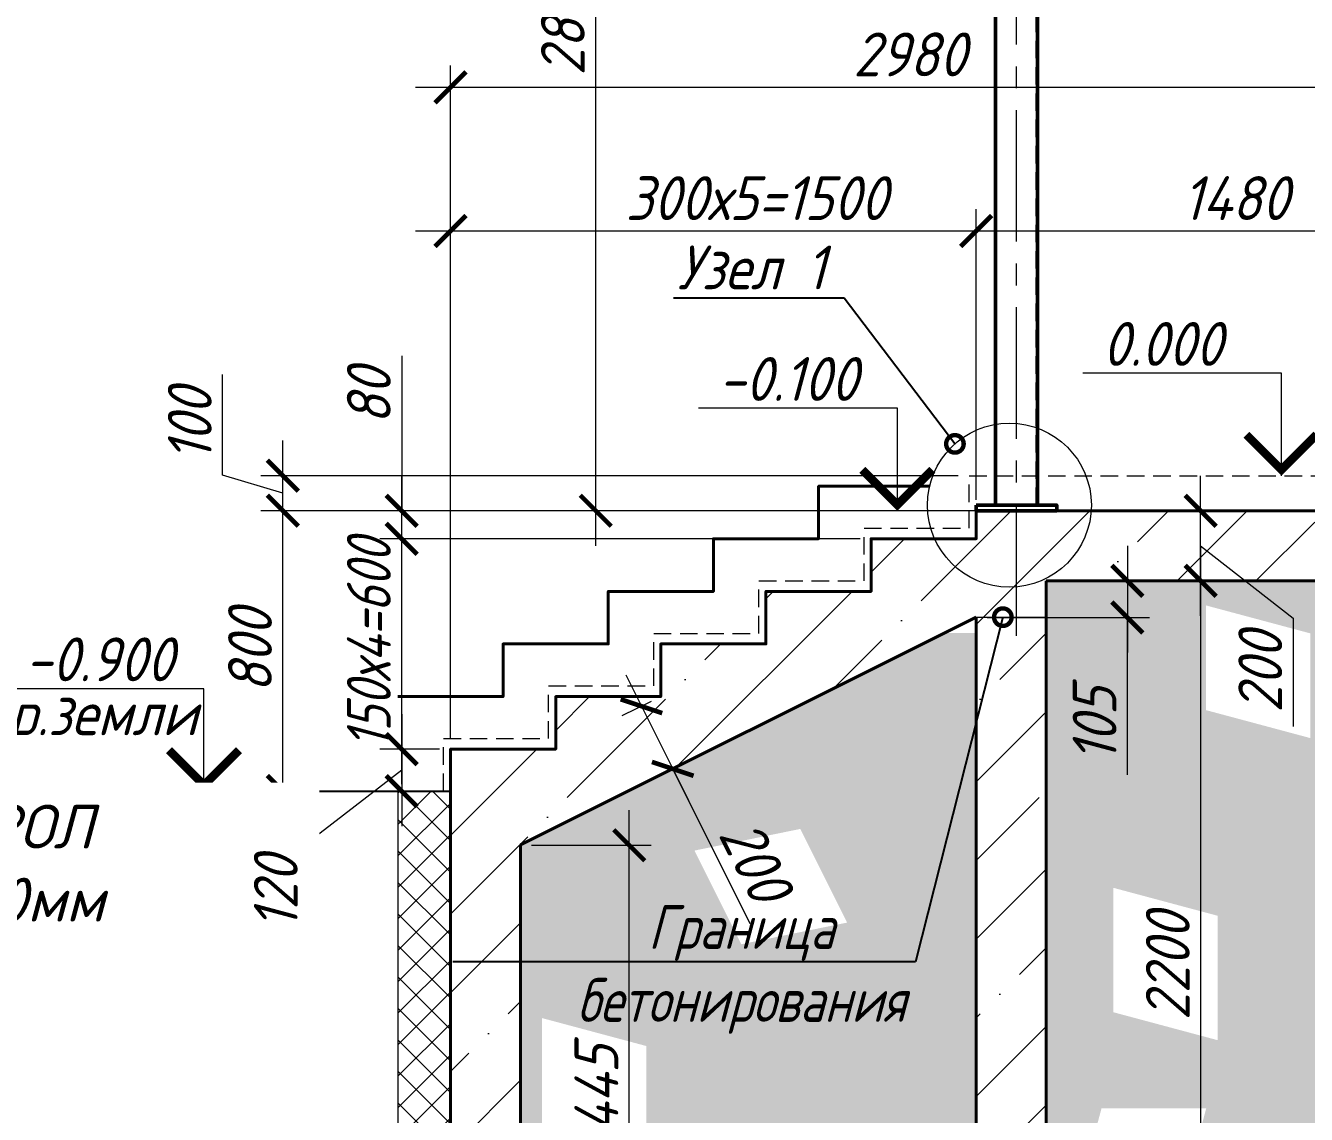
# Model space of a CAD drawing. Header units: millimetres. Extents: x 504091 to 2165846, y 135022 to 442887.
# Drawn here: x 877734 to 881389, y 253125 to 256232 of the extents above; entities that cross this region are included whole.
import ezdxf
from ezdxf import colors
from ezdxf.entities.mleader import LeaderData, LeaderLine
from ezdxf.math import Vec2, Vec3

# ---------------------------------------------------------------- set-up
doc = ezdxf.new("R2010")
doc.units = ezdxf.units.MM
for name, pattern in [('( Dashed )', [0.75, 0.5, -0.25]), ('CENTER2', [1.125, 0.75, -0.125, 0.125, -0.125]), ('X-OLP-WSS.OCOG$0$Zig-a-zig-ah', [0]), ('осеваяX2', [4, 2.5, -0.5, 0.5, -0.5])]:
    doc.linetypes.add(name, pattern=pattern)
doc.layers.get('Defpoints').update_dxf_attribs({"color": 255})
for name, color, linetype in [('PS_Выноски', 7, 'Continuous'), ('SGRAND', 7, 'Continuous'), ('металл', 124, 'Continuous')]:
    doc.layers.add(name, color=color, linetype=linetype)
for name, color, linetype, lineweight in [('Лестницы', 7, 'Continuous', 18), ('Монолит тонкий', 204, 'Continuous', 9), ('Оси', 165, 'осеваяX2', 13), ('Размер', 7, 'Continuous', 13), ('размеры', 7, 'Continuous', 9), ('Размеры КР', 164, 'Continuous', 9)]:
    doc.layers.add(name, color=color, linetype=linetype, lineweight=lineweight)
doc.styles.add('GOST 2.304_new', font='isocpeur.ttf', dxfattribs={"width": 0.9, "oblique": 15})
doc.linetypes.add('zem', pattern='A,1.9,[130,ltypeshp.shx,S=2.4,R=135,X=0.5,Y=-1.8],2,[130,ltypeshp.shx,S=2.4,R=135,X=0.5,Y=-1.8],2,[130,ltypeshp.shx,S=2.4,R=135,X=0.5,Y=-1.8],3.8', length=9.7)
doc.dimstyles.new('SPDS 1_50', dxfattribs={"dimscale": 50, "dimtxt": 2.5, "dimasz": 1.77, "dimexe": 1.25, "dimexo": 0.625, "dimtad": 1, "dimdec": 0, "dimrnd": 0.001, "dimzin": 9, "dimtxsty": 'GOST 2.304_new', "dimblk": 'ARCHTICK', "dimcen": 2.5, "dimdle": 2, "dimclrt": 256, "dimadec": 0, "dimazin": 2, "dimtfac": 0.75, "dimtdec": 0, "dimtmove": 1, "dimatfit": 3, "dimfxl": 0, "dimtolj": 1, "dimlwd": 9, "dimlwe": 9, "dimarcsym": 0})

# ---------------------------------------------------------------- blocks, each defined once
blk = doc.blocks.new('_ArchTick')
at = {"color": 0, "linetype": 'ByBlock', "const_width": 0.15}
blk.add_lwpolyline([(-0.5, -0.5), (0.5, 0.5)], dxfattribs=at)
blk = doc.blocks.new('*D1190')
at = {"layer": 'Defpoints', "color": 0, "lineweight": 20, "transparency": 16777216}
for p in [(878946.6, 254167.3), (878807.2, 254047.3), (878946.6, 254047.3)]:
    blk.add_point(p, dxfattribs=at)
at = {"layer": 'Размеры КР', "color": 0, "lineweight": 9, "transparency": 16777216}
for p, q in [((878807.2, 254267.3), (878807.2, 253947.3)), ((878915.3, 254167.3), (878744.7, 254167.3)), ((878807.2, 254107.3), (878541.6, 253901.5)), ((878915.3, 254047.3), (878744.7, 254047.3)), ((878541.6, 253901.5), (878541.6, 253614.3))]:
    blk.add_line(p, q, dxfattribs=at)
at = {"layer": 'Размеры КР', "color": 0, "lineweight": 9, "transparency": 16777216, "xscale": 88.5, "yscale": 88.5, "zscale": 88.5}
for p, rotation in [((878807.2, 254167.3), 90), ((878807.2, 254047.3), 270)]:
    blk.add_blockref('_ArchTick', p, dxfattribs=dict(at, rotation=rotation))
at = {"layer": 'Размеры КР', "lineweight": 20, "transparency": 16777216, "insert": (878447.9, 253757.9), "char_height": 125, "attachment_point": 5, "rotation": 90, "style": 'GOST 2.304_new'}
blk.add_mtext('\\A1;120', dxfattribs=at)
blk = doc.blocks.new('*D1191')
at = {"layer": 'Defpoints', "color": 0, "lineweight": 20, "transparency": 16777216}
for p in [(878807.2, 254767.3), (880146.6, 254767.3), (878946.6, 254167.3)]:
    blk.add_point(p, dxfattribs=at)
at = {"layer": 'Размеры КР', "color": 0, "lineweight": 9, "transparency": 16777216}
for p, q in [((878807.2, 254067.3), (878807.2, 254867.3)), ((880115.3, 254767.3), (878744.7, 254767.3)), ((878915.3, 254167.3), (878744.7, 254167.3))]:
    blk.add_line(p, q, dxfattribs=at)
at = {"layer": 'Размеры КР', "color": 0, "lineweight": 9, "transparency": 16777216, "xscale": 88.5, "yscale": 88.5, "zscale": 88.5}
for p, rotation in [((878807.2, 254767.3), 90), ((878807.2, 254167.3), 270)]:
    blk.add_blockref('_ArchTick', p, dxfattribs=dict(at, rotation=rotation))
at = {"layer": 'Размеры КР', "lineweight": 20, "transparency": 16777216, "insert": (878713.5, 254467.3), "char_height": 125, "attachment_point": 5, "rotation": 90, "style": 'GOST 2.304_new'}
blk.add_mtext('\\A1;{\\W0.8;150х4=600}', dxfattribs=at)
blk = doc.blocks.new('*D1192')
at = {"layer": 'Defpoints', "color": 0, "lineweight": 20, "transparency": 16777216}
for p in [(878807.2, 254847.3), (880446.6, 254847.3), (880146.6, 254767.3)]:
    blk.add_point(p, dxfattribs=at)
at = {"layer": 'Размеры КР', "color": 0, "lineweight": 9, "transparency": 16777216}
for p, q in [((878807.2, 255289.8), (878807.2, 254847.3)), ((878807.2, 254667.3), (878807.2, 254947.3)), ((880415.3, 254847.3), (878744.7, 254847.3)), ((880115.3, 254767.3), (878744.7, 254767.3))]:
    blk.add_line(p, q, dxfattribs=at)
at = {"layer": 'Размеры КР', "color": 0, "lineweight": 9, "transparency": 16777216, "xscale": 88.5, "yscale": 88.5, "zscale": 88.5}
for p, rotation in [((878807.2, 254847.3), 90), ((878807.2, 254767.3), 270)]:
    blk.add_blockref('_ArchTick', p, dxfattribs=dict(at, rotation=rotation))
at = {"layer": 'Размеры КР', "lineweight": 20, "transparency": 16777216, "insert": (878713.5, 255174.3), "char_height": 125, "attachment_point": 5, "rotation": 90, "style": 'GOST 2.304_new'}
blk.add_mtext('\\A1;80', dxfattribs=at)
blk = doc.blocks.new('*D1193')
at = {"layer": 'Defpoints', "color": 0, "lineweight": 20, "transparency": 16777216}
for p in [(878468.1, 254847.3), (880446.6, 254847.3), (878926.6, 254047.3)]:
    blk.add_point(p, dxfattribs=at)
at = {"layer": 'Размеры КР', "color": 0, "lineweight": 9, "transparency": 16777216}
for p, q in [((878468.1, 253947.3), (878468.1, 254947.3)), ((880415.3, 254847.3), (878405.6, 254847.3)), ((878895.3, 254047.3), (878405.6, 254047.3))]:
    blk.add_line(p, q, dxfattribs=at)
at = {"layer": 'Размеры КР', "color": 0, "lineweight": 9, "transparency": 16777216, "xscale": 88.5, "yscale": 88.5, "zscale": 88.5}
for p, rotation in [((878468.1, 254847.3), 90), ((878468.1, 254047.3), 270)]:
    blk.add_blockref('_ArchTick', p, dxfattribs=dict(at, rotation=rotation))
at = {"layer": 'Размеры КР', "lineweight": 20, "transparency": 16777216, "insert": (878374.4, 254447.3), "char_height": 125, "attachment_point": 5, "rotation": 90, "style": 'GOST 2.304_new'}
blk.add_mtext('\\A1;800', dxfattribs=at)
blk = doc.blocks.new('*D1194')
at = {"layer": 'Defpoints', "color": 0, "lineweight": 20, "transparency": 16777216}
for p in [(878468.1, 254947.3), (880426.6, 254947.3), (880446.6, 254847.3)]:
    blk.add_point(p, dxfattribs=at)
at = {"layer": 'Размеры КР', "color": 0, "lineweight": 9, "transparency": 16777216}
for p, q in [((878296.3, 254948.8), (878296.3, 255236.1)), ((878468.1, 254747.3), (878468.1, 255047.3)), ((878468.1, 254897.3), (878296.3, 254948.8)), ((880395.3, 254947.3), (878405.6, 254947.3)), ((880415.3, 254847.3), (878405.6, 254847.3))]:
    blk.add_line(p, q, dxfattribs=at)
at = {"layer": 'Размеры КР', "color": 0, "lineweight": 9, "transparency": 16777216, "xscale": 88.5, "yscale": 88.5, "zscale": 88.5}
for p, rotation in [((878468.1, 254947.3), 90), ((878468.1, 254847.3), 270)]:
    blk.add_blockref('_ArchTick', p, dxfattribs=dict(at, rotation=rotation))
at = {"layer": 'Размеры КР', "lineweight": 20, "transparency": 16777216, "insert": (878202.5, 255092.5), "char_height": 125, "attachment_point": 5, "rotation": 90, "style": 'GOST 2.304_new'}
blk.add_mtext('\\A1;100', dxfattribs=at)
blk = doc.blocks.new('*D1197')
at = {"layer": 'Defpoints', "color": 0, "lineweight": 20, "transparency": 16777216}
for p in [(879146.6, 253892.7), (879456.6, 253892.7), (879146.6, 252447.3)]:
    blk.add_point(p, dxfattribs=at)
at = {"layer": 'Размеры КР', "color": 0, "lineweight": 9, "transparency": 16777216}
for p, q in [((879456.6, 252347.3), (879456.6, 253992.7)), ((879177.8, 253892.7), (879519.1, 253892.7)), ((879177.8, 252447.3), (879519.1, 252447.3))]:
    blk.add_line(p, q, dxfattribs=at)
at = {"layer": 'Размеры КР', "color": 0, "lineweight": 9, "transparency": 16777216, "xscale": 88.5, "yscale": 88.5, "zscale": 88.5}
for p, rotation in [((879456.6, 253892.7), 90), ((879456.6, 252447.3), 270)]:
    blk.add_blockref('_ArchTick', p, dxfattribs=dict(at, rotation=rotation))
at = {"layer": 'Размеры КР', "lineweight": 20, "transparency": 16777216, "insert": (879362.8, 253170), "char_height": 125, "attachment_point": 5, "rotation": 90, "style": 'GOST 2.304_new'}
blk.add_mtext('\\A1;1445', dxfattribs=at)
blk = doc.blocks.new('*D1198')
at = {"layer": 'Defpoints', "color": 0, "lineweight": 20, "transparency": 16777216}
for p in [(879546.6, 254317.3), (879636, 254138.4), (879580.8, 254110.8)]:
    blk.add_point(p, dxfattribs=at)
at = {"layer": 'Размеры КР', "color": 0, "lineweight": 9, "transparency": 16777216}
for p, q in [((879446.6, 254379.1), (879625.5, 254021.3)), ((879518.6, 254303.3), (879435.4, 254261.7)), ((879608.1, 254124.4), (879524.9, 254082.8)), ((879802, 253668.3), (879580.8, 254110.8))]:
    blk.add_line(p, q, dxfattribs=at)
at = {"layer": 'Размеры КР', "color": 0, "lineweight": 9, "transparency": 16777216, "xscale": 88.5, "yscale": 88.5, "zscale": 88.5}
for p, rotation in [((879491.3, 254289.6), 116.5650511771525), ((879580.8, 254110.8), 296.5650511771526)]:
    blk.add_blockref('_ArchTick', p, dxfattribs=dict(at, rotation=rotation))
at = {"layer": 'Размеры КР', "lineweight": 20, "transparency": 16777216, "insert": (879816.6, 253848.8), "char_height": 125, "attachment_point": 5, "rotation": 296.5651, "style": 'GOST 2.304_new'}
blk.add_mtext('\\A1;200', dxfattribs=at)
blk = doc.blocks.new('*D1199')
at = {"layer": 'Defpoints', "color": 0, "lineweight": 20, "transparency": 16777216}
for p in [(880646.6, 254647.3), (880750.6, 252447.3), (881086.9, 252447.3)]:
    blk.add_point(p, dxfattribs=at)
at = {"layer": 'Размеры КР', "color": 0, "lineweight": 9, "transparency": 16777216}
for p, q in [((881086.9, 254747.3), (881086.9, 252347.3)), ((880677.8, 254647.3), (881149.4, 254647.3)), ((880781.8, 252447.3), (881149.4, 252447.3))]:
    blk.add_line(p, q, dxfattribs=at)
at = {"layer": 'Размеры КР', "color": 0, "lineweight": 9, "transparency": 16777216, "xscale": 88.5, "yscale": 88.5, "zscale": 88.5}
for p, rotation in [((881086.9, 254647.3), 90), ((881086.9, 252447.3), 270)]:
    blk.add_blockref('_ArchTick', p, dxfattribs=dict(at, rotation=rotation))
at = {"layer": 'Размеры КР', "lineweight": 20, "transparency": 16777216, "insert": (880993.1, 253547.3), "char_height": 125, "attachment_point": 5, "rotation": 90, "style": 'GOST 2.304_new'}
blk.add_mtext('\\A1;2200', dxfattribs=at)
blk = doc.blocks.new('*D1200')
at = {"layer": 'Defpoints', "color": 0, "lineweight": 20, "transparency": 16777216}
for p in [(880913.6, 254847.3), (881086.9, 254847.3), (880913.6, 254647.3)]:
    blk.add_point(p, dxfattribs=at)
at = {"layer": 'Размеры КР', "color": 0, "lineweight": 9, "transparency": 16777216}
for p, q in [((881086.9, 254547.3), (881086.9, 254947.3)), ((880944.8, 254847.3), (881149.4, 254847.3)), ((881086.9, 254747.3), (881350.8, 254541.2)), ((880944.8, 254647.3), (881149.4, 254647.3)), ((881350.8, 254541.2), (881350.8, 254231.4))]:
    blk.add_line(p, q, dxfattribs=at)
at = {"layer": 'Размеры КР', "color": 0, "lineweight": 9, "transparency": 16777216, "xscale": 88.5, "yscale": 88.5, "zscale": 88.5}
for p, rotation in [((881086.9, 254847.3), 90), ((881086.9, 254647.3), 270)]:
    blk.add_blockref('_ArchTick', p, dxfattribs=dict(at, rotation=rotation))
at = {"layer": 'Размеры КР', "lineweight": 20, "transparency": 16777216, "insert": (881257, 254386.3), "char_height": 125, "attachment_point": 5, "rotation": 90, "style": 'GOST 2.304_new'}
blk.add_mtext('\\A1;200', dxfattribs=at)
blk = doc.blocks.new('*D1202')
at = {"layer": 'Defpoints', "color": 0, "lineweight": 20, "transparency": 16777216}
for p in [(881926.6, 255645.6), (880446.6, 254847.3), (881926.6, 254847.3)]:
    blk.add_point(p, dxfattribs=at)
at = {"layer": 'Размеры КР', "color": 0, "lineweight": 9, "transparency": 16777216}
for p, q in [((880446.6, 254878.5), (880446.6, 255708.1)), ((881926.6, 254878.5), (881926.6, 255708.1)), ((880346.6, 255645.6), (882026.6, 255645.6))]:
    blk.add_line(p, q, dxfattribs=at)
at = {"layer": 'Размеры КР', "color": 0, "lineweight": 9, "transparency": 16777216, "xscale": 88.5, "yscale": 88.5, "zscale": 88.5, "rotation": 180}
blk.add_blockref('_ArchTick', (880446.6, 255645.6), dxfattribs=at)
at = {"layer": 'Размеры КР', "color": 0, "lineweight": 9, "transparency": 16777216, "xscale": 88.5, "yscale": 88.5, "zscale": 88.5}
blk.add_blockref('_ArchTick', (881926.6, 255645.6), dxfattribs=at)
at = {"layer": 'Размеры КР', "lineweight": 20, "transparency": 16777216, "insert": (881186.6, 255739.3), "char_height": 125, "attachment_point": 5, "style": 'GOST 2.304_new'}
blk.add_mtext('\\A1;1480', dxfattribs=at)
blk = doc.blocks.new('*D1204')
at = {"layer": 'Defpoints', "color": 0, "lineweight": 20, "transparency": 16777216}
for p in [(880446.6, 255645.6), (880446.6, 254847.3), (878946.6, 254167.3)]:
    blk.add_point(p, dxfattribs=at)
at = {"layer": 'Размеры КР', "color": 0, "lineweight": 9, "transparency": 16777216}
for p, q in [((878946.6, 254198.5), (878946.6, 255708.1)), ((880446.6, 254878.5), (880446.6, 255708.1)), ((878846.6, 255645.6), (880546.6, 255645.6))]:
    blk.add_line(p, q, dxfattribs=at)
at = {"layer": 'Размеры КР', "color": 0, "lineweight": 9, "transparency": 16777216, "xscale": 88.5, "yscale": 88.5, "zscale": 88.5, "rotation": 180}
blk.add_blockref('_ArchTick', (878946.6, 255645.6), dxfattribs=at)
at = {"layer": 'Размеры КР', "color": 0, "lineweight": 9, "transparency": 16777216, "xscale": 88.5, "yscale": 88.5, "zscale": 88.5}
blk.add_blockref('_ArchTick', (880446.6, 255645.6), dxfattribs=at)
at = {"layer": 'Размеры КР', "lineweight": 20, "transparency": 16777216, "insert": (879819.2, 255739.3), "char_height": 125, "attachment_point": 5, "style": 'GOST 2.304_new'}
blk.add_mtext('\\A1;300х5=1500', dxfattribs=at)
blk = doc.blocks.new('*D1205')
at = {"layer": 'Defpoints', "color": 0, "lineweight": 20, "transparency": 16777216}
for p in [(881926.6, 256055.7), (881926.6, 254847.3), (878946.6, 254167.3)]:
    blk.add_point(p, dxfattribs=at)
at = {"layer": 'Размеры КР', "color": 0, "lineweight": 9, "transparency": 16777216}
for p, q in [((878946.6, 254198.5), (878946.6, 256118.2)), ((881926.6, 254878.5), (881926.6, 256118.2)), ((878846.6, 256055.7), (882026.6, 256055.7))]:
    blk.add_line(p, q, dxfattribs=at)
at = {"layer": 'Размеры КР', "color": 0, "lineweight": 9, "transparency": 16777216, "xscale": 88.5, "yscale": 88.5, "zscale": 88.5, "rotation": 180}
blk.add_blockref('_ArchTick', (878946.6, 256055.7), dxfattribs=at)
at = {"layer": 'Размеры КР', "color": 0, "lineweight": 9, "transparency": 16777216, "xscale": 88.5, "yscale": 88.5, "zscale": 88.5}
blk.add_blockref('_ArchTick', (881926.6, 256055.7), dxfattribs=at)
at = {"layer": 'Размеры КР', "lineweight": 20, "transparency": 16777216, "insert": (880256.5, 256149.5), "char_height": 125, "attachment_point": 5, "style": 'GOST 2.304_new'}
blk.add_mtext('\\A1;2980', dxfattribs=at)
blk = doc.blocks.new('*D1243')
at = {"layer": 'Defpoints', "color": 0, "lineweight": 20, "transparency": 16777216}
for p in [(880646.6, 254647.3), (880446.6, 254542.7), (880878.1, 254542.7)]:
    blk.add_point(p, dxfattribs=at)
at = {"layer": 'Размеры КР', "color": 0, "lineweight": 9, "transparency": 16777216}
for p, q in [((880878.1, 254747.3), (880878.1, 254442.7)), ((880677.8, 254647.3), (880940.6, 254647.3)), ((880477.8, 254542.7), (880940.6, 254542.7)), ((880878.1, 254093.6), (880878.1, 254542.7))]:
    blk.add_line(p, q, dxfattribs=at)
at = {"layer": 'Размеры КР', "color": 0, "lineweight": 9, "transparency": 16777216, "xscale": 88.5, "yscale": 88.5, "zscale": 88.5}
for p, rotation in [((880878.1, 254647.3), 90), ((880878.1, 254542.7), 270)]:
    blk.add_blockref('_ArchTick', p, dxfattribs=dict(at, rotation=rotation))
at = {"layer": 'Размеры КР', "lineweight": 20, "transparency": 16777216, "insert": (880784.3, 254237.3), "char_height": 125, "attachment_point": 5, "rotation": 90, "style": 'GOST 2.304_new'}
blk.add_mtext('\\A1;105', dxfattribs=at)
blk = doc.blocks.new('*D1281')
at = {"layer": 'Defpoints', "color": 0, "lineweight": 20, "transparency": 16777216}
for p in [(879360.9, 257647.1), (881001.4, 257647.1), (880913.6, 254847.3)]:
    blk.add_point(p, dxfattribs=at)
at = {"layer": 'Размеры КР', "color": 0, "lineweight": 9, "transparency": 16777216}
for p, q in [((879360.9, 254747.3), (879360.9, 257747.1)), ((880970.2, 257647.1), (879298.4, 257647.1)), ((880882.3, 254847.3), (879298.4, 254847.3))]:
    blk.add_line(p, q, dxfattribs=at)
at = {"layer": 'Размеры КР', "color": 0, "lineweight": 9, "transparency": 16777216, "xscale": 88.5, "yscale": 88.5, "zscale": 88.5}
for p, rotation in [((879360.9, 257647.1), 90), ((879360.9, 254847.3), 270)]:
    blk.add_blockref('_ArchTick', p, dxfattribs=dict(at, rotation=rotation))
at = {"layer": 'Размеры КР', "lineweight": 20, "transparency": 16777216, "insert": (879267.1, 256247.2), "char_height": 125, "attachment_point": 5, "rotation": 90, "style": 'GOST 2.304_new'}
blk.add_mtext('\\A1;2800', dxfattribs=at)
blk = doc.blocks.new('_DotSmall')
at = {"color": 0, "linetype": 'ByBlock', "lineweight": 35, "const_width": 0.5}
blk.add_lwpolyline([(-0.0625, 0, 1), (0.0625, 0, 1)], format="xyb", close=True, dxfattribs=at)
blk = doc.blocks.new('*D1409')
at = {"layer": 'Defpoints', "color": 0, "lineweight": 20, "transparency": 16777216}
for p in [(881363.3, 258041.9), (881488.2, 258041.9), (880913.6, 254847.3)]:
    blk.add_point(p, dxfattribs=at)
at = {"layer": 'Размеры КР', "color": 0, "lineweight": 9, "transparency": 16777216}
for p, q in [((881488.2, 254747.3), (881488.2, 258141.9)), ((881394.5, 258041.9), (881550.7, 258041.9)), ((880944.8, 254847.3), (881550.7, 254847.3))]:
    blk.add_line(p, q, dxfattribs=at)
at = {"layer": 'Размеры КР', "color": 0, "lineweight": 9, "transparency": 16777216, "xscale": 88.5, "yscale": 88.5, "zscale": 88.5}
for p, rotation in [((881488.2, 258041.9), 90), ((881488.2, 254847.3), 270)]:
    blk.add_blockref('_ArchTick', p, dxfattribs=dict(at, rotation=rotation))
at = {"layer": 'Размеры КР', "lineweight": 20, "transparency": 16777216, "insert": (881394.5, 256444.6), "char_height": 125, "attachment_point": 5, "rotation": 90, "style": 'GOST 2.304_new'}
blk.add_mtext('\\A1;3195', dxfattribs=at)

msp = doc.modelspace()

# ---------------------------------------------------------------- hatches: boundary and pattern name
at = {"layer": 'SGRAND', "lineweight": 20}
h = msp.add_hatch(dxfattribs=at)
h.set_pattern_fill('ANSI35', color=256, scale=50)
edge = h.paths.add_edge_path()
edge.add_line((880446.5612, 254543.6613), (880446.5612, 252457.2759))
edge.add_line((880446.5612, 252457.2759), (880646.5612, 252457.2759))
edge.add_line((880646.5612, 252457.2759), (880646.5612, 254647.2759))
edge.add_line((880646.5612, 254647.2759), (881626.5612, 254647.2759))
edge.add_line((881626.5612, 254647.2759), (881626.5612, 252457.2759))
edge.add_line((881626.5612, 252457.2759), (881706.3481, 252457.2759))
edge.add_arc((881711.8449, 252460.2503), 6.25, 70.3028287, 208.4181574, ccw=False)
edge.add_arc((881711.8449, 252460.2503), 6.25, -28.4181574, 70.3028287, ccw=False)
edge.add_line((881717.3418, 252457.2759), (881826.5612, 252457.2759))
edge.add_line((881826.5612, 252457.2759), (881826.5612, 254647.2759))
edge.add_line((881826.5612, 254647.2759), (881926.5767, 254647.2759))
edge.add_line((881926.5767, 254647.2759), (881926.5767, 254847.2759))
edge.add_line((881926.5767, 254847.2759), (880446.5767, 254847.2759))
edge.add_line((880446.5767, 254847.2759), (880446.5767, 254767.2759))
edge.add_line((880446.5767, 254767.2759), (880146.5767, 254767.2759))
edge.add_line((880146.5767, 254767.2759), (880146.5767, 254617.2759))
edge.add_line((880146.5767, 254617.2759), (879846.5767, 254617.2759))
edge.add_line((879846.5767, 254617.2759), (879846.5767, 254467.2759))
edge.add_line((879846.5767, 254467.2759), (879546.5767, 254467.2759))
edge.add_line((879546.5767, 254467.2759), (879546.5767, 254317.2759))
edge.add_line((879546.5767, 254317.2759), (879246.5767, 254317.2759))
edge.add_line((879246.5767, 254317.2759), (879246.5767, 254167.2759))
edge.add_line((879246.5767, 254167.2759), (878946.5612, 254167.2759))
edge.add_line((878946.5612, 254167.2759), (878946.5612, 252457.2759))
edge.add_line((878946.5612, 252457.2759), (879146.5612, 252457.2759))
edge.add_line((879146.5612, 252457.2759), (879146.5612, 253893.6613))
edge.add_line((879146.5612, 253893.6613), (880446.5612, 254543.6613))
edge = h.paths.add_edge_path()
edge.add_arc((881711.8449, 252460.2503), 6.25, 208.4181574, 250.3028287, ccw=False)
edge.add_line((881706.3481, 252457.2759), (881626.5612, 252447.2759))
edge.add_line((881626.5612, 252447.2759), (880646.5612, 252447.2759))
edge.add_line((880646.5612, 252447.2759), (880446.5612, 252447.2759))
edge.add_line((880446.5612, 252447.2759), (879146.5612, 252447.2759))
edge.add_line((879146.5612, 252447.2759), (878946.5612, 252447.2759))
edge.add_line((878946.5612, 252447.2759), (878646.5612, 252447.2759))
edge.add_line((878646.5612, 252447.2759), (878646.5612, 252147.2759))
edge.add_line((878646.5612, 252147.2759), (881603.3813, 252147.2759))
edge.add_line((881603.3813, 252147.2759), (881709.7384, 252454.366))
edge = h.paths.add_edge_path()
edge.add_line((881926.5767, 252447.2759), (881826.5612, 252447.2759))
edge.add_line((881826.5612, 252447.2759), (881717.3418, 252457.2759))
edge.add_arc((881711.8449, 252460.2503), 6.25, 250.3028287, 331.5818426, ccw=False)
edge.add_line((881709.7384, 252454.366), (881603.3813, 252157.2759))
edge.add_line((881603.3813, 252157.2759), (881926.5767, 252157.2759))
edge.add_line((881926.5767, 252157.2759), (881926.5767, 252447.2759))
at = {"layer": 'SGRAND', "lineweight": 9}
h = msp.add_hatch(dxfattribs=at)
h.set_pattern_fill('AR-SAND', color=256)
h.set_pattern_definition([(37.5, (-755.236, -10306.223), (-1.6000313, 48.9413237), [0, -38.608, 0, -43.18, 0, -41.275]), (7.5, (-755.236, -10306.223), (44.9523283, 71.68251), [0, -20.828, 0, -34.798, 0, -13.335]), (327.5, (-786.478, -10306.223), (79.099237, 0.1437185), [0, -12.7, 0, -45.72, 0, -59.69]), (317.5, (-786.48, -10306.22), (76.355645, 22.2929323), [0, -6.35, 0, -29.972, 0, -34.29])])
h.paths.add_polyline_path([(880356.5612, 254498.6613), (879146.5612, 253893.6613), (879146.5612, 252457.2759), (880446.5612, 252457.2759), (880446.5612, 254498.6613)])
h.paths.add_polyline_path([(881626.5612, 254647.2759), (880646.5612, 254647.2759), (880646.5612, 252457.2759), (881626.5612, 252457.2759)])
h.paths.add_polyline_path([(879580.8288, 252507.5721), (879935.8288, 252507.5721), (880015.643, 252805.4424), (879660.643, 252805.4424)], flags=16)
h.paths.add_polyline_path([(879505.5301, 252953.6112), (879505.5301, 253319.8612), (879207.6598, 253399.6754), (879207.6598, 253033.4254)], flags=16)
h.paths.add_polyline_path([(879642.615, 253877.6279), (879776.2201, 253610.4178), (880078.3374, 253672.2415), (879944.7323, 253939.4517)], flags=16)
h.paths.add_polyline_path([(880724.2475, 252844.0623), (881022.9975, 252844.0623), (881102.8117, 253141.9327), (880804.0617, 253141.9327)], flags=16)
h.paths.add_polyline_path([(880948.9538, 252507.5721), (881247.7038, 252507.5721), (881327.518, 252805.4424), (881028.768, 252805.4424)], flags=16)
h.paths.add_polyline_path([(881185.6994, 252812.7875), (881484.4494, 252812.7875), (881473.9574, 252848.8601), (881175.2074, 252848.8601)], flags=16)
h.paths.add_polyline_path([(881135.8132, 253336.5435), (881135.8132, 253691.5435), (880837.9428, 253771.3576), (880837.9428, 253416.3576)], flags=16)
h.paths.add_polyline_path([(881399.7241, 254198.688), (881399.7241, 254497.438), (881101.8538, 254577.2522), (881101.8538, 254278.5022)], flags=16)
at = {"layer": 'SGRAND', "lineweight": 20}
h = msp.add_hatch(dxfattribs=at)
h.set_pattern_fill('ANSI37', color=256, scale=20)
h.set_pattern_definition([(45, (-14058.31, 9292.134), (-44.9012806, 44.9012806), []), (135, (-14058.31, 9292.134), (-44.9012806, -44.9012806), [])])
h.paths.add_polyline_path([(878946.5612, 254047.2759), (878796.5612, 254047.2759), (878796.5612, 252447.2759), (878946.5612, 252447.2759)])

# ---------------------------------------------------------------- linework, layer by layer
at = {"layer": 'PS_Выноски', "linetype": 'zem', "ltscale": 30}
msp.add_line((877542.271, 254047.2759), (878946.5612, 254047.2759), dxfattribs=at)
at = {"layer": 'SGRAND', "lineweight": 20}
msp.add_lwpolyline([(878796.5612, 254047.2759), (878796.5612, 252447.2759)], dxfattribs=at)
at = {"layer": 'Лестницы', "color": 5, "linetype": '( Dashed )', "lineweight": 9, "ltscale": 100}
for p, q in [((880505.5767, 254863.2759), (880505.5767, 257635.2759)), ((880617.5767, 254863.2759), (880617.5767, 257635.2759))]:
    msp.add_line(p, q, dxfattribs=at)
for points in [[(879226.5767, 254197.2759), (879226.5767, 254347.2759), (879526.5767, 254347.2759), (879526.5767, 254497.2759), (879826.5767, 254497.2759), (879826.5767, 254647.2759), (880126.5767, 254647.2759), (880126.5767, 254797.2759), (880426.5767, 254797.2759), (880426.5767, 254947.2759), (881926.5767, 254947.2759), (881926.5767, 254847.2759)], [(878926.5767, 254047.2759), (878926.5767, 254197.2759), (879226.5767, 254197.2759)]]:
    msp.add_lwpolyline(points, dxfattribs=at)
at = {"layer": 'металл', "lineweight": 50, "ltscale": 500}
for p, q in [((880501.5767, 254863.2759), (880501.5767, 257635.2759)), ((880621.5767, 254863.2759), (880621.5767, 257635.2759))]:
    msp.add_line(p, q, dxfattribs=at)
msp.add_lwpolyline([(880446.5767, 254863.2759), (880676.5767, 254863.2759), (880676.5767, 254847.2759), (880446.5767, 254847.2759)], close=True, dxfattribs=at)
at = {"layer": 'Монолит тонкий', "lineweight": 40, "ltscale": 100}
for p, q in [((880446.5767, 254847.2759), (881926.5767, 254847.2759)), ((880646.5612, 254647.2759), (880646.5612, 252447.2759)), ((880646.5612, 254647.2759), (881626.5612, 254647.2759)), ((879146.5612, 253893.6613), (880446.5612, 254543.6613)), ((880446.5612, 254543.6613), (880446.5612, 252447.2759)), ((879146.5612, 253893.6613), (879146.5612, 252447.2759))]:
    msp.add_line(p, q, dxfattribs=at)
for points in [[(880313.9117, 254917.2759), (879996.5767, 254917.2759), (879996.5767, 254767.2759), (879696.5767, 254767.2759), (879696.5767, 254617.2759), (879396.5767, 254617.2759), (879396.5767, 254467.2759), (879096.5767, 254467.2759), (879096.5767, 254317.2759), (878796.5612, 254317.2759)], [(880446.5767, 254847.2759), (880446.5767, 254767.2759), (880146.5767, 254767.2759), (880146.5767, 254617.2759), (879846.5767, 254617.2759), (879846.5767, 254467.2759), (879546.5767, 254467.2759), (879546.5767, 254317.2759), (879246.5767, 254317.2759), (879246.5767, 254167.2759), (878946.5612, 254167.2759), (878946.5612, 252447.2759)]]:
    msp.add_lwpolyline(points, dxfattribs=at)
at = {"layer": 'Оси', "linetype": 'CENTER2', "ltscale": 500}
msp.add_line((880561.5767, 254490.2592), (880561.5767, 257891.125), dxfattribs=at)
at = {"layer": 'размеры', "linetype": 'X-OLP-WSS.OCOG$0$Zig-a-zig-ah', "ltscale": 0.1}
msp.add_line((880646.5612, 254542.6613), (880446.5612, 254542.6613), dxfattribs=at)
at = {"layer": 'размеры', "ltscale": 50}
for points in [[(881317.561, 254947.2759), (881317.561, 255239.5795), (880750.4395, 255239.5795)], [(880221.5035, 254847.2759), (880221.5035, 255139.5795), (879654.3819, 255139.5795)], [(878243.0435, 254047.2759), (878243.0435, 254339.5795), (877675.922, 254339.5795)]]:
    msp.add_lwpolyline(points, dxfattribs=at)
at = {"layer": 'размеры', "ltscale": 50, "const_width": 24}
for points in [[(881417.561, 255064.2464), (881317.561, 254964.2464), (881217.561, 255064.2464)], [(880321.5035, 254964.2464), (880221.5035, 254864.2464), (880121.5035, 254964.2464)], [(878343.0435, 254164.2464), (878243.0435, 254064.2464), (878143.0435, 254164.2464)]]:
    msp.add_lwpolyline(points, dxfattribs=at)
at = {"layer": 'Размеры КР', "lineweight": 20}
msp.add_circle((880541.1433, 254863.2759), 233.9262, dxfattribs=at)

# ---------------------------------------------------------------- texts
at = {"layer": 'размеры', "ltscale": 50, "style": 'GOST 2.304_new', "oblique": 15, "width": 0.9}
for s, p in [('0.000', (880806.7166, 255260.8657)), ('-0.100', (879710.659, 255160.8657)), ('-0.900', (877732.1991, 254360.8657)), ('ур.земли', (877621.8478, 254206.7843))]:
    msp.add_text(s, height=125, dxfattribs=at).set_placement(p)

# ---------------------------------------------------------------- dimensions: what is measured, and where the dimension line sits
at = {"layer": 'Размеры КР', "lineweight": 20}
for base, p1, p2, picture, middle in [((881488.2245, 258041.9091), (880913.5946, 254847.2759), (881363.2911, 258041.9091), '*D1409', (881394.4745, 256444.5925)), ((879360.8763, 257647.125), (880913.5946, 254847.2759), (881001.4486, 257647.125), '*D1281', (879267.1263, 256247.2005)), ((878468.1275, 254947.2759), (880446.5767, 254847.2759), (880426.5767, 254947.2759), '*D1194', (878202.5025, 254980.0884)), ((878468.1275, 254847.2759), (878926.5767, 254047.2759), (880446.5767, 254847.2759), '*D1193', (878374.3775, 254447.2759)), ((881086.878, 252447.2759), (880646.5612, 254647.2759), (880750.55, 252447.2759), '*D1199', (880993.128, 253547.2759)), ((879456.595, 253892.6613), (879146.5612, 252447.2759), (879146.5612, 253892.6613), '*D1197', (879362.845, 253169.9686))]:
    dim = msp.add_linear_dim(base=base, p1=p1, p2=p2, angle=90, dimstyle='SPDS 1_50', dxfattribs=at)
    dim.commit()
    dim.dimension.update_dxf_attribs({"geometry": picture, "text_midpoint": middle})
dim = msp.add_linear_dim(base=(881926.5767, 256055.7377), p1=(878946.5612, 254167.2759), p2=(881926.5767, 254847.2759), dimstyle='SPDS 1_50', dxfattribs=at)
dim.commit()
dim.dimension.update_dxf_attribs({"geometry": '*D1205', "text_midpoint": (880256.5432, 256055.7377), "dimtype": 160})
dim = msp.add_linear_dim(base=(880446.5767, 255645.5593), p1=(878946.5612, 254167.2759), p2=(880446.5767, 254847.2759), text='300х5=<>', dimstyle='SPDS 1_50', dxfattribs=at)
dim.commit()
dim.dimension.update_dxf_attribs({"geometry": '*D1204', "text_midpoint": (879819.1854, 255645.5593), "dimtype": 160})
dim = msp.add_linear_dim(base=(881926.5767, 255645.5593), p1=(880446.5767, 254847.2759), p2=(881926.5767, 254847.2759), dimstyle='SPDS 1_50', dxfattribs=at)
dim.commit()
dim.dimension.update_dxf_attribs({"geometry": '*D1202', "text_midpoint": (881186.5767, 255739.3093)})
for base, p1, p2, angle, picture, middle, dimtype in [((878807.2456, 254847.2759), (880146.5767, 254767.2759), (880446.5767, 254847.2759), 90, '*D1192', (878844.1098, 255174.3379), 160), ((881086.878, 254847.2759), (880913.5946, 254647.2759), (880913.5946, 254847.2759), 90, '*D1200', (881350.789, 254509.9173), 160), ((880878.0524, 254542.6613), (880646.5612, 254647.2759), (880446.5612, 254542.6613), 90, '*D1243', (880854.9992, 254237.2508), 160), ((879580.7599, 254110.7607), (879546.5767, 254317.2759), (879636.0194, 254138.3904), 296.5650512, '*D1198', (879766.4401, 253823.7104), 161), ((878807.2456, 254047.2759), (878946.5612, 254167.2759), (878946.5612, 254047.2759), 90, '*D1190', (878541.6206, 253870.2665), 160)]:
    dim = msp.add_linear_dim(base=base, p1=p1, p2=p2, angle=angle, dimstyle='SPDS 1_50', dxfattribs=at)
    dim.commit()
    dim.dimension.update_dxf_attribs({"geometry": picture, "text_midpoint": middle, "dimtype": dimtype})
dim = msp.add_linear_dim(base=(878807.2456, 254767.2759), p1=(878946.5612, 254167.2759), p2=(880146.5767, 254767.2759), angle=90, text='{\\W0.8;150х4=<>}', dimstyle='SPDS 1_50', dxfattribs=at)
dim.commit()
dim.dimension.update_dxf_attribs({"geometry": '*D1191', "text_midpoint": (878807.2456, 254467.2759), "dimtype": 160})

# ---------------------------------------------------------------- leaders
at = {"layer": 'Размер', "ltscale": 20}
ml = msp.add_multileader_mtext('Standard', dxfattribs=at)
ml.set_content('\\A1;Узел 1', color=256, style='GOST 2.304_new')
ml.set_leader_properties()
ml.set_arrow_properties(name='DOTSMALL')
ml.build(insert=Vec2(0, 0))
ml.multileader.update_dxf_attribs({"text_left_attachment_type": 6, "text_right_attachment_type": 6, "dogleg_length": 1, "arrow_head_size": 100})
ctx = ml.context
ctx.base_point, ctx.char_height, ctx.arrow_head_size, ctx.landing_gap_size, ctx.plane_origin = Vec3(879560.6393, 255454.0422), 125, 100, 0, Vec3(859019.5698, 401707.1232)
ctx.left_attachment, ctx.right_attachment, ctx.text_align_type = 6, 6, 1
notes = []
notes.append((ctx, [(0, (1, 1, 0), (880069.5016, 255454.0422), (-1, 0), 20, [(0, [(880385.7525, 255038.1334)], 0, [])])]))
ctx.mtext.insert, ctx.mtext.rotation, ctx.mtext.width, ctx.mtext.alignment, ctx.mtext.flow_direction = Vec3(879805.0705, 255604.0422), 6.283185307, 1286.674802, 2, 5
ml = msp.add_multileader_mtext('Standard', dxfattribs=at)
ml.set_content('\\A1;{\\W0.8;Граница бетонирования}', color=256, style='GOST 2.304_new')
ml.set_leader_properties()
ml.set_arrow_properties(name='DOTSMALL')
ml.build(insert=Vec2(0, 0))
ml.multileader.update_dxf_attribs({"text_left_attachment_type": 6, "text_right_attachment_type": 6, "dogleg_length": 1, "arrow_head_size": 100})
ctx = ml.context
ctx.base_point, ctx.char_height, ctx.arrow_head_size, ctx.landing_gap_size, ctx.plane_origin = Vec3(879299.4842, 253559.7562), 125, 100, 0, Vec3(857843.3032, 399696.7177)
ctx.left_attachment, ctx.right_attachment, ctx.text_align_type = 6, 6, 1
notes.append((ctx, [(0, (1, 1, 0), (880272.9778, 253559.7562), (-1, 0), 20, [(0, [(880522.5418, 254543.6613)], 0, [])])]))
ctx.mtext.insert, ctx.mtext.rotation, ctx.mtext.width, ctx.mtext.alignment, ctx.mtext.flow_direction = Vec3(879776.231, 253722.2562), 6.283185307, 1286.674802, 2, 5
for ctx, leaders in notes:
    for number, flags, end, landing, length, lines in leaders:
        leader = LeaderData()
        leader.index, (leader.has_last_leader_line, leader.has_dogleg_vector, leader.attachment_direction) = number, flags
        leader.last_leader_point, leader.dogleg_vector, leader.dogleg_length = Vec3(end), Vec3(landing), length
        for number, points, colour, breaks in lines:
            line = LeaderLine()
            line.index, line.vertices, line.color, line.breaks = number, Vec3.list(points), colors.encode_raw_color(colour), breaks
            leader.lines.append(line)
        ctx.leaders.append(leader)

# ---------------------------------------------------------------- next in the draw order: texts
at = {"layer": 'Размер', "ltscale": 20, "insert": (876517.9304, 254008.5871), "char_height": 125, "width": 3983.459268, "attachment_point": 2, "style": 'GOST 2.304_new', "bg_fill": 2}
msp.add_mtext('\\A1;{\\W1;ЭКСТРУЗИОННЫЙ ПЕНОПОЛИСТИРОЛ ТЕХНОНИКОЛЬ CARBON ECO - 150мм}', dxfattribs=at)

# ---------------------------------------------------------------- next in the draw order: texts
at = {"layer": 'Размер', "ltscale": 20, "insert": (876253.3269, 253572.6975), "char_height": 125, "width": 3454.252384, "attachment_point": 2, "style": 'GOST 2.304_new', "bg_fill": 2}
msp.add_mtext('\\A1;{\\W1;Двухслойная гидроизоляция Гидростеклоизол ХПП 3,5}', dxfattribs=at)

doc.saveas('drawing.dxf')
